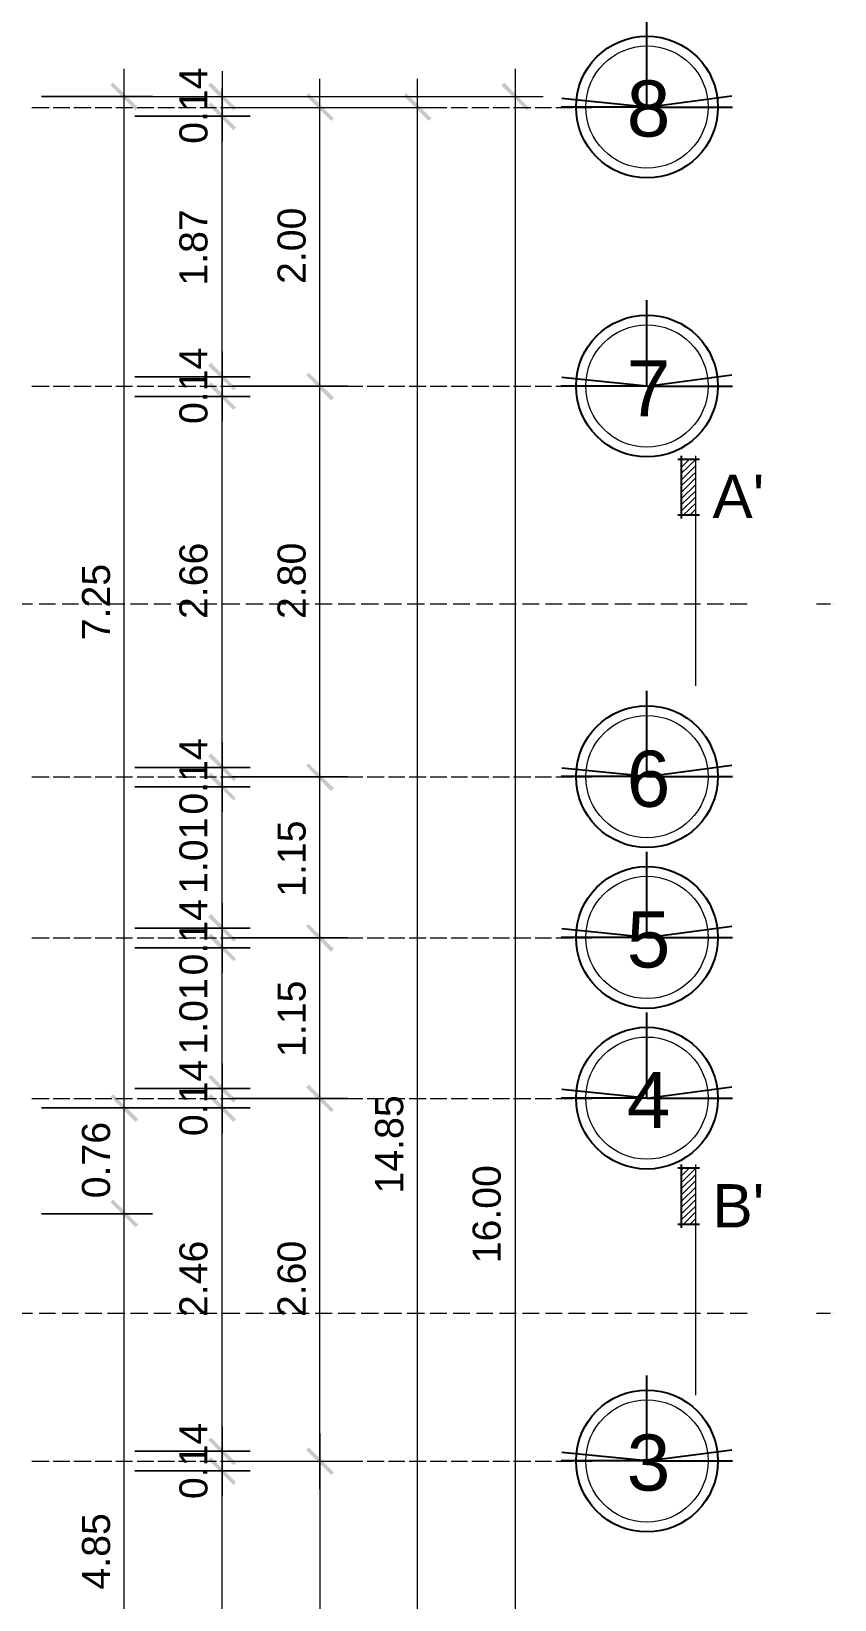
# Model space of a CAD drawing. Header units: millimetres. Extents: x 242 to 289.1, y 51.6 to 80.3.
# Drawn here: x 254.74 to 260.5, y 63.37 to 74.61 of the extents above; entities that cross this region are included whole.
import ezdxf

# ---------------------------------------------------------------- set-up
doc = ezdxf.new("R2010")
doc.units = ezdxf.units.MM
for name, color, linetype in [('PDF_0', 7, 'Continuous'), ('PDF_Acabados', 7, 'Continuous'), ('PDF_Arquitectura', 7, 'Continuous'), ('PDF_Ejes', 7, 'Continuous'), ('PDF_Text', 7, 'Continuous')]:
    doc.layers.add(name, color=color, linetype=linetype)
doc.styles.add('PDF ArialMT', font='arial.ttf')

msp = doc.modelspace()

# ---------------------------------------------------------------- hatches: boundary and pattern name
at = {"layer": 'PDF_0', "transparency": 33554559}
for points in [[(255.488, 74.041), (255.509, 74.058), (255.327, 74.24), (255.31, 74.219)], [(256.03, 74.24), (256.009, 74.219), (256.191, 74.041), (256.208, 74.058)], [(256.889, 73.965), (256.91, 73.982), (256.728, 74.164), (256.711, 74.143)], [(257.588, 73.965), (257.609, 73.982), (257.427, 74.164), (257.41, 74.143)], [(258.29, 74.041), (258.307, 74.058), (258.13, 74.24), (258.108, 74.219)], [(256.009, 74.079), (256.191, 73.897), (256.208, 73.918), (256.03, 74.096)], [(256.208, 72.051), (256.03, 72.233), (256.009, 72.212), (256.191, 72.035)], [(256.91, 71.984), (256.728, 72.162), (256.711, 72.145), (256.889, 71.963)], [(256.009, 72.073), (256.191, 71.895), (256.208, 71.912), (256.03, 72.094)], [(256.208, 69.253), (256.03, 69.435), (256.009, 69.414), (256.191, 69.236)], [(256.91, 69.185), (256.728, 69.363), (256.711, 69.346), (256.889, 69.164)], [(256.009, 69.274), (256.191, 69.097), (256.208, 69.113), (256.03, 69.295)], [(256.208, 68.102), (256.03, 68.284), (256.009, 68.263), (256.191, 68.085)], [(256.91, 68.034), (256.728, 68.212), (256.711, 68.195), (256.889, 68.013)], [(256.009, 68.123), (256.191, 67.945), (256.208, 67.962), (256.03, 68.144)], [(256.208, 66.954), (256.03, 67.132), (256.009, 67.115), (256.191, 66.933)], [(256.91, 66.882), (256.728, 67.064), (256.711, 67.043), (256.889, 66.866)], [(255.509, 66.815), (255.327, 66.993), (255.31, 66.976), (255.488, 66.794)], [(256.009, 66.976), (256.191, 66.794), (256.208, 66.815), (256.03, 66.993)], [(255.509, 66.057), (255.327, 66.239), (255.31, 66.218), (255.488, 66.04)], [(256.208, 64.355), (256.03, 64.533), (256.009, 64.516), (256.191, 64.334)], [(256.009, 64.376), (256.191, 64.194), (256.208, 64.215), (256.03, 64.393)], [(256.91, 64.283), (256.728, 64.465), (256.711, 64.444), (256.889, 64.266)]]:
    msp.add_hatch(color=256, dxfattribs=at).paths.add_polyline_path(points)

# ---------------------------------------------------------------- linework, layer by layer
for p, q in [((259.152, 74.064), (259.152, 74.678)), ((259.152, 74.064), (259.76, 74.145)), ((259.152, 74.064), (258.538, 74.064)), ((259.152, 74.064), (258.541, 74.125)), ((259.152, 74.064), (259.765, 74.064)), ((259.152, 72.066), (259.152, 72.68)), ((259.152, 72.066), (258.541, 72.127)), ((259.152, 72.066), (259.76, 72.147)), ((259.152, 72.066), (258.538, 72.066)), ((259.152, 72.066), (259.765, 72.066)), ((259.152, 69.268), (259.152, 69.882)), ((259.152, 69.268), (258.541, 69.329)), ((259.152, 69.268), (259.76, 69.349)), ((259.152, 69.268), (258.538, 69.268)), ((259.152, 69.268), (259.765, 69.268)), ((259.152, 68.116), (259.152, 68.73)), ((259.152, 68.116), (259.76, 68.197)), ((259.152, 68.116), (258.538, 68.116)), ((259.152, 68.116), (258.541, 68.177)), ((259.152, 68.116), (259.765, 68.116)), ((259.152, 66.965), (259.152, 67.579)), ((259.152, 66.965), (258.538, 66.965)), ((259.152, 66.965), (258.541, 67.026)), ((259.152, 66.965), (259.76, 67.046)), ((259.152, 66.965), (259.765, 66.965)), ((259.152, 64.366), (259.152, 64.979)), ((259.152, 64.366), (258.541, 64.426)), ((259.152, 64.366), (259.76, 64.447)), ((259.152, 64.366), (258.538, 64.366)), ((259.152, 64.366), (259.765, 64.366))]:
    msp.add_line(p, q)
for centre in [(259.152, 74.064), (259.152, 72.066), (259.152, 69.268), (259.152, 68.116), (259.152, 66.965), (259.152, 64.366)]:
    msp.add_circle(centre, 0.508)
at = {"layer": 'PDF_Acabados', "lineweight": 25}
for points in [[(259.4, 71.116), (259.4, 71.565)], [(259.527, 71.539), (259.374, 71.539)], [(259.527, 71.141), (259.374, 71.141)], [(259.527, 66.463), (259.374, 66.463)], [(259.4, 66.036), (259.4, 66.489)], [(259.527, 66.061), (259.374, 66.061)]]:
    msp.add_lwpolyline(points, dxfattribs=at)
at = {"layer": 'PDF_Acabados', "color": 8, "lineweight": 5, "true_color": 0x808080}
for points in [[(259.501, 69.918), (259.501, 71.565)], [(259.501, 64.838), (259.501, 66.489)]]:
    msp.add_lwpolyline(points, dxfattribs=at)
at = {"layer": 'PDF_Acabados', "lineweight": 9}
for points in [[(259.501, 71.539), (259.4, 71.442)], [(259.455, 71.539), (259.4, 71.484)], [(259.408, 71.539), (259.4, 71.531)], [(259.501, 71.497), (259.4, 71.395)], [(259.501, 71.45), (259.4, 71.353)], [(259.501, 71.408), (259.4, 71.306)], [(259.501, 71.361), (259.4, 71.26)], [(259.501, 71.315), (259.4, 71.217)], [(259.501, 71.273), (259.4, 71.171)], [(259.501, 71.226), (259.412, 71.141)], [(259.501, 71.184), (259.459, 71.141)], [(259.501, 66.463), (259.4, 66.362)], [(259.455, 66.463), (259.4, 66.408)], [(259.408, 66.463), (259.4, 66.451)], [(259.501, 66.417), (259.4, 66.319)], [(259.501, 66.374), (259.4, 66.273)], [(259.501, 66.328), (259.4, 66.226)], [(259.501, 66.281), (259.4, 66.184)], [(259.501, 66.239), (259.4, 66.137)], [(259.501, 66.192), (259.4, 66.095)], [(259.501, 66.15), (259.412, 66.061)], [(259.501, 66.103), (259.459, 66.061)]]:
    msp.add_lwpolyline(points, dxfattribs=at)
at = {"layer": 'PDF_Arquitectura', "color": 250, "lineweight": 18, "true_color": 0x404040}
for points in [[(255.407, 66.696), (255.407, 74.338)], [(256.11, 74.321), (256.11, 74.139), (256.11, 73.999), (256.11, 73.817)], [(256.809, 71.865), (256.809, 74.266)], [(258.21, 57.941), (258.21, 74.338)], [(256.11, 71.933), (256.11, 74.198)], [(255.611, 74.139), (254.815, 74.139), (258.409, 74.139)], [(255.484, 74.139), (256.309, 74.139)], [(256.182, 74.062), (257.008, 74.062)], [(256.11, 72.314), (256.11, 72.132), (256.11, 71.992), (256.11, 71.814)], [(256.809, 69.063), (256.809, 72.263)], [(256.11, 69.135), (256.11, 72.195)], [(256.11, 69.516), (256.11, 69.334), (256.11, 69.194), (256.11, 69.016)], [(256.809, 67.915), (256.809, 69.465)], [(256.11, 67.983), (256.11, 69.393)], [(256.11, 68.364), (256.11, 68.182), (256.11, 68.042), (256.11, 67.865)], [(256.809, 66.764), (256.809, 68.313)], [(256.11, 66.836), (256.11, 68.246)], [(256.11, 67.213), (256.11, 67.035), (256.11, 66.895), (256.11, 66.713)], [(255.407, 65.938), (255.407, 67.094)], [(256.11, 64.237), (256.11, 67.094)], [(256.809, 64.165), (256.809, 67.166)], [(255.407, 61.091), (255.407, 66.341)], [(256.11, 64.613), (256.11, 64.436), (256.11, 64.296), (256.11, 64.114)], [(256.11, 61.091), (256.11, 64.495)], [(256.182, 64.364), (257.008, 64.364)]]:
    msp.add_lwpolyline(points, dxfattribs=at)
for points in [[(256.309, 73.999), (255.484, 73.999)], [(256.309, 72.132), (255.484, 72.132)], [(257.008, 72.064), (256.182, 72.064)], [(256.309, 71.992), (255.484, 71.992)], [(256.309, 69.334), (255.484, 69.334)], [(257.008, 69.266), (256.182, 69.266)], [(256.309, 69.194), (255.484, 69.194)], [(256.309, 68.182), (255.484, 68.182)], [(257.008, 68.114), (256.182, 68.114)], [(256.309, 68.042), (255.484, 68.042)], [(256.309, 67.035), (255.484, 67.035)], [(257.008, 66.963), (256.182, 66.963)], [(255.611, 66.895), (254.815, 66.895)], [(256.309, 66.895), (255.484, 66.895)], [(255.611, 66.137), (254.815, 66.137)], [(256.309, 64.436), (255.484, 64.436)], [(256.309, 64.296), (255.484, 64.296)]]:
    msp.add_lwpolyline(points, close=True, dxfattribs=at)
at = {"layer": 'PDF_Arquitectura', "lineweight": 5}
for points in [[(254.633, 70.506), (254.751, 70.506)], [(254.764, 70.506), (254.764, 70.506)], [(254.781, 70.506), (254.781, 70.506)], [(254.798, 70.506), (254.916, 70.506)], [(254.929, 70.506), (254.929, 70.506)], [(254.946, 70.506), (254.946, 70.506)], [(254.963, 70.506), (255.081, 70.506)], [(255.094, 70.506), (255.094, 70.506)], [(255.111, 70.506), (255.111, 70.506)], [(255.128, 70.506), (255.247, 70.506)], [(255.259, 70.506), (255.259, 70.506)], [(255.276, 70.506), (255.276, 70.506)], [(255.289, 70.506), (255.412, 70.506)], [(255.424, 70.506), (255.424, 70.506)], [(255.441, 70.506), (255.441, 70.506)], [(255.454, 70.506), (255.577, 70.506)], [(255.589, 70.506), (255.589, 70.506)], [(255.606, 70.506), (255.606, 70.506)], [(255.619, 70.506), (255.742, 70.506)], [(255.755, 70.506), (255.755, 70.506)], [(255.772, 70.506), (255.772, 70.506)], [(255.784, 70.506), (255.907, 70.506)], [(255.92, 70.506), (255.92, 70.506)], [(255.937, 70.506), (255.937, 70.506)], [(255.949, 70.506), (256.072, 70.506)], [(256.085, 70.506), (256.085, 70.506)], [(256.102, 70.506), (256.102, 70.506)], [(256.114, 70.506), (256.237, 70.506)], [(256.25, 70.506), (256.25, 70.506)], [(256.267, 70.506), (256.267, 70.506)], [(256.28, 70.506), (256.402, 70.506)], [(256.415, 70.506), (256.415, 70.506)], [(256.432, 70.506), (256.432, 70.506)], [(256.445, 70.506), (256.567, 70.506)], [(256.58, 70.506), (256.58, 70.506)], [(256.597, 70.506), (256.597, 70.506)], [(256.61, 70.506), (256.733, 70.506)], [(256.745, 70.506), (256.745, 70.506)], [(256.762, 70.506), (256.762, 70.506)], [(256.775, 70.506), (256.898, 70.506)], [(256.91, 70.506), (256.91, 70.506)], [(256.927, 70.506), (256.927, 70.506)], [(256.94, 70.506), (257.063, 70.506)], [(257.075, 70.506), (257.075, 70.506)], [(257.092, 70.506), (257.092, 70.506)], [(257.105, 70.506), (257.228, 70.506)], [(257.241, 70.506), (257.241, 70.506)], [(257.257, 70.506), (257.257, 70.506)], [(257.27, 70.506), (257.393, 70.506)], [(257.406, 70.506), (257.406, 70.506)], [(257.423, 70.506), (257.423, 70.506)], [(257.435, 70.506), (257.558, 70.506)], [(257.571, 70.506), (257.571, 70.506)], [(257.588, 70.506), (257.588, 70.506)], [(257.6, 70.506), (257.719, 70.506)], [(257.736, 70.506), (257.736, 70.506)], [(257.753, 70.506), (257.753, 70.506)], [(257.765, 70.506), (257.884, 70.506)], [(257.901, 70.506), (257.901, 70.506)], [(257.918, 70.506), (257.918, 70.506)], [(257.931, 70.506), (258.049, 70.506)], [(258.066, 70.506), (258.066, 70.506)], [(258.083, 70.506), (258.083, 70.506)], [(258.096, 70.506), (258.214, 70.506)], [(258.231, 70.506), (258.231, 70.506)], [(258.244, 70.506), (258.244, 70.506)], [(258.261, 70.506), (258.379, 70.506)], [(258.396, 70.506), (258.396, 70.506)], [(258.409, 70.506), (258.409, 70.506)], [(258.426, 70.506), (258.544, 70.506)], [(258.561, 70.506), (258.561, 70.506)], [(258.574, 70.506), (258.574, 70.506)], [(258.591, 70.506), (258.71, 70.506)], [(258.726, 70.506), (258.726, 70.506)], [(258.739, 70.506), (258.739, 70.506)], [(258.756, 70.506), (258.875, 70.506)], [(258.892, 70.506), (258.892, 70.506)], [(258.904, 70.506), (258.904, 70.506)], [(258.921, 70.506), (259.04, 70.506)], [(259.057, 70.506), (259.057, 70.506)], [(259.069, 70.506), (259.069, 70.506)], [(259.086, 70.506), (259.205, 70.506)], [(259.222, 70.506), (259.222, 70.506)], [(259.234, 70.506), (259.234, 70.506)], [(259.251, 70.506), (259.37, 70.506)], [(259.387, 70.506), (259.387, 70.506)], [(259.4, 70.506), (259.4, 70.506)], [(259.417, 70.506), (259.535, 70.506)], [(259.552, 70.506), (259.552, 70.506)], [(259.565, 70.506), (259.565, 70.506)], [(259.582, 70.506), (259.7, 70.506)], [(259.717, 70.506), (259.717, 70.506)], [(259.73, 70.506), (259.73, 70.506)], [(259.747, 70.506), (259.869, 70.506)], [(260.365, 70.506), (260.466, 70.506)], [(260.479, 70.506), (260.479, 70.506)], [(260.496, 70.506), (260.496, 70.506)], [(254.633, 65.426), (254.751, 65.426)], [(254.764, 65.426), (254.764, 65.426)], [(254.781, 65.426), (254.781, 65.426)], [(254.798, 65.426), (254.916, 65.426)], [(254.929, 65.426), (254.929, 65.426)], [(254.946, 65.426), (254.946, 65.426)], [(254.963, 65.426), (255.081, 65.426)], [(255.094, 65.426), (255.094, 65.426)], [(255.111, 65.426), (255.111, 65.426)], [(255.128, 65.426), (255.247, 65.426)], [(255.259, 65.426), (255.259, 65.426)], [(255.276, 65.426), (255.276, 65.426)], [(255.289, 65.426), (255.412, 65.426)], [(255.424, 65.426), (255.424, 65.426)], [(255.441, 65.426), (255.441, 65.426)], [(255.454, 65.426), (255.577, 65.426)], [(255.589, 65.426), (255.589, 65.426)], [(255.606, 65.426), (255.606, 65.426)], [(255.619, 65.426), (255.742, 65.426)], [(255.755, 65.426), (255.755, 65.426)], [(255.772, 65.426), (255.772, 65.426)], [(255.784, 65.426), (255.907, 65.426)], [(255.92, 65.426), (255.92, 65.426)], [(255.937, 65.426), (255.937, 65.426)], [(255.949, 65.426), (256.072, 65.426)], [(256.085, 65.426), (256.085, 65.426)], [(256.102, 65.426), (256.102, 65.426)], [(256.114, 65.426), (256.237, 65.426)], [(256.25, 65.426), (256.25, 65.426)], [(256.267, 65.426), (256.267, 65.426)], [(256.28, 65.426), (256.402, 65.426)], [(256.415, 65.426), (256.415, 65.426)], [(256.432, 65.426), (256.432, 65.426)], [(256.445, 65.426), (256.567, 65.426)], [(256.58, 65.426), (256.58, 65.426)], [(256.597, 65.426), (256.597, 65.426)], [(256.61, 65.426), (256.733, 65.426)], [(256.745, 65.426), (256.745, 65.426)], [(256.762, 65.426), (256.762, 65.426)], [(256.775, 65.426), (256.898, 65.426)], [(256.91, 65.426), (256.91, 65.426)], [(256.927, 65.426), (256.927, 65.426)], [(256.94, 65.426), (257.063, 65.426)], [(257.075, 65.426), (257.075, 65.426)], [(257.092, 65.426), (257.092, 65.426)], [(257.105, 65.426), (257.228, 65.426)], [(257.241, 65.426), (257.241, 65.426)], [(257.257, 65.426), (257.257, 65.426)], [(257.27, 65.426), (257.393, 65.426)], [(257.406, 65.426), (257.406, 65.426)], [(257.423, 65.426), (257.423, 65.426)], [(257.435, 65.426), (257.558, 65.426)], [(257.571, 65.426), (257.571, 65.426)], [(257.588, 65.426), (257.588, 65.426)], [(257.6, 65.426), (257.719, 65.426)], [(257.736, 65.426), (257.736, 65.426)], [(257.753, 65.426), (257.753, 65.426)], [(257.765, 65.426), (257.884, 65.426)], [(257.901, 65.426), (257.901, 65.426)], [(257.918, 65.426), (257.918, 65.426)], [(257.931, 65.426), (258.049, 65.426)], [(258.066, 65.426), (258.066, 65.426)], [(258.083, 65.426), (258.083, 65.426)], [(258.096, 65.426), (258.214, 65.426)], [(258.231, 65.426), (258.231, 65.426)], [(258.244, 65.426), (258.244, 65.426)], [(258.261, 65.426), (258.379, 65.426)], [(258.396, 65.426), (258.396, 65.426)], [(258.409, 65.426), (258.409, 65.426)], [(258.426, 65.426), (258.544, 65.426)], [(258.561, 65.426), (258.561, 65.426)], [(258.574, 65.426), (258.574, 65.426)], [(258.591, 65.426), (258.71, 65.426)], [(258.726, 65.426), (258.726, 65.426)], [(258.739, 65.426), (258.739, 65.426)], [(258.756, 65.426), (258.875, 65.426)], [(258.892, 65.426), (258.892, 65.426)], [(258.904, 65.426), (258.904, 65.426)], [(258.921, 65.426), (259.04, 65.426)], [(259.057, 65.426), (259.057, 65.426)], [(259.069, 65.426), (259.069, 65.426)], [(259.086, 65.426), (259.205, 65.426)], [(259.222, 65.426), (259.222, 65.426)], [(259.234, 65.426), (259.234, 65.426)], [(259.251, 65.426), (259.37, 65.426)], [(259.387, 65.426), (259.387, 65.426)], [(259.4, 65.426), (259.4, 65.426)], [(259.417, 65.426), (259.535, 65.426)], [(259.552, 65.426), (259.552, 65.426)], [(259.565, 65.426), (259.565, 65.426)], [(259.582, 65.426), (259.7, 65.426)], [(259.717, 65.426), (259.717, 65.426)], [(259.73, 65.426), (259.73, 65.426)], [(259.747, 65.426), (259.869, 65.426)], [(260.365, 65.426), (260.466, 65.426)], [(260.479, 65.426), (260.479, 65.426)], [(260.496, 65.426), (260.496, 65.426)]]:
    msp.add_lwpolyline(points, dxfattribs=at)
at = {"layer": 'PDF_Ejes', "lineweight": 18}
for points in [[(257.507, 74.266), (257.507, 59.017)], [(256.885, 74.062), (257.71, 74.062)], [(256.809, 64.563), (256.809, 61.163)], [(256.182, 64.364), (257.008, 64.364)]]:
    msp.add_lwpolyline(points, dxfattribs=at)
at = {"layer": 'PDF_Ejes', "lineweight": 9}
for points in [[(254.747, 74.062), (254.87, 74.062)], [(254.883, 74.062), (254.883, 74.062)], [(254.899, 74.062), (255.018, 74.062)], [(255.035, 74.062), (255.035, 74.062)], [(255.048, 74.062), (255.17, 74.062)], [(255.183, 74.062), (255.183, 74.062)], [(255.2, 74.062), (255.319, 74.062)], [(255.335, 74.062), (255.335, 74.062)], [(255.348, 74.062), (255.467, 74.062)], [(255.484, 74.062), (255.484, 74.062)], [(255.501, 74.062), (255.619, 74.062)], [(255.632, 74.062), (255.632, 74.062)], [(255.649, 74.062), (255.767, 74.062)], [(255.784, 74.062), (255.784, 74.062)], [(255.797, 74.062), (255.92, 74.062)], [(255.932, 74.062), (255.932, 74.062)], [(255.949, 74.062), (256.068, 74.062)], [(256.085, 74.062), (256.085, 74.062)], [(256.097, 74.062), (256.22, 74.062)], [(256.233, 74.062), (256.233, 74.062)], [(256.25, 74.062), (256.368, 74.062)], [(256.385, 74.062), (256.385, 74.062)], [(256.398, 74.062), (256.521, 74.062)], [(256.534, 74.062), (256.534, 74.062)], [(256.55, 74.062), (256.669, 74.062)], [(256.682, 74.062), (256.682, 74.062)], [(256.699, 74.062), (256.817, 74.062)], [(256.834, 74.062), (256.834, 74.062)], [(256.847, 74.062), (256.97, 74.062)], [(256.982, 74.062), (256.982, 74.062)], [(256.999, 74.062), (257.118, 74.062)], [(257.135, 74.062), (257.135, 74.062)], [(257.147, 74.062), (257.27, 74.062)], [(257.283, 74.062), (257.283, 74.062)], [(257.3, 74.062), (257.418, 74.062)], [(257.435, 74.062), (257.435, 74.062)], [(257.448, 74.062), (257.571, 74.062)], [(257.583, 74.062), (257.583, 74.062)], [(257.6, 74.062), (257.719, 74.062)], [(257.736, 74.062), (257.736, 74.062)], [(257.749, 74.062), (257.867, 74.062)], [(257.884, 74.062), (257.884, 74.062)], [(257.897, 74.062), (258.019, 74.062)], [(258.032, 74.062), (258.032, 74.062)], [(258.049, 74.062), (258.168, 74.062)], [(258.185, 74.062), (258.185, 74.062)], [(258.197, 74.062), (258.32, 74.062)], [(258.333, 74.062), (258.333, 74.062)], [(258.35, 74.062), (258.468, 74.062)], [(258.485, 74.062), (258.485, 74.062)], [(258.498, 74.062), (258.621, 74.062)], [(258.633, 74.062), (258.633, 74.062)], [(258.65, 74.062), (258.76, 74.062)], [(254.747, 72.064), (254.87, 72.064)], [(254.883, 72.064), (254.883, 72.064)], [(254.899, 72.064), (255.018, 72.064)], [(255.035, 72.064), (255.035, 72.064)], [(255.048, 72.064), (255.17, 72.064)], [(255.183, 72.064), (255.183, 72.064)], [(255.2, 72.064), (255.319, 72.064)], [(255.335, 72.064), (255.335, 72.064)], [(255.348, 72.064), (255.467, 72.064)], [(255.484, 72.064), (255.484, 72.064)], [(255.501, 72.064), (255.619, 72.064)], [(255.632, 72.064), (255.632, 72.064)], [(255.649, 72.064), (255.767, 72.064)], [(255.784, 72.064), (255.784, 72.064)], [(255.797, 72.064), (255.92, 72.064)], [(255.932, 72.064), (255.932, 72.064)], [(255.949, 72.064), (256.068, 72.064)], [(256.085, 72.064), (256.085, 72.064)], [(256.097, 72.064), (256.22, 72.064)], [(256.233, 72.064), (256.233, 72.064)], [(256.25, 72.064), (256.368, 72.064)], [(256.385, 72.064), (256.385, 72.064)], [(256.398, 72.064), (256.521, 72.064)], [(256.534, 72.064), (256.534, 72.064)], [(256.55, 72.064), (256.669, 72.064)], [(256.682, 72.064), (256.682, 72.064)], [(256.699, 72.064), (256.817, 72.064)], [(256.834, 72.064), (256.834, 72.064)], [(256.847, 72.064), (256.97, 72.064)], [(256.982, 72.064), (256.982, 72.064)], [(256.999, 72.064), (257.118, 72.064)], [(257.135, 72.064), (257.135, 72.064)], [(257.147, 72.064), (257.27, 72.064)], [(257.283, 72.064), (257.283, 72.064)], [(257.3, 72.064), (257.418, 72.064)], [(257.435, 72.064), (257.435, 72.064)], [(257.448, 72.064), (257.571, 72.064)], [(257.583, 72.064), (257.583, 72.064)], [(257.6, 72.064), (257.719, 72.064)], [(257.736, 72.064), (257.736, 72.064)], [(257.749, 72.064), (257.867, 72.064)], [(257.884, 72.064), (257.884, 72.064)], [(257.897, 72.064), (258.019, 72.064)], [(258.032, 72.064), (258.032, 72.064)], [(258.049, 72.064), (258.168, 72.064)], [(258.185, 72.064), (258.185, 72.064)], [(258.197, 72.064), (258.32, 72.064)], [(258.333, 72.064), (258.333, 72.064)], [(258.35, 72.064), (258.468, 72.064)], [(258.485, 72.064), (258.485, 72.064)], [(258.498, 72.064), (258.621, 72.064)], [(258.633, 72.064), (258.633, 72.064)], [(258.65, 72.064), (258.76, 72.064)], [(254.747, 69.266), (254.87, 69.266)], [(254.883, 69.266), (254.883, 69.266)], [(254.899, 69.266), (255.018, 69.266)], [(255.035, 69.266), (255.035, 69.266)], [(255.048, 69.266), (255.17, 69.266)], [(255.183, 69.266), (255.183, 69.266)], [(255.2, 69.266), (255.319, 69.266)], [(255.335, 69.266), (255.335, 69.266)], [(255.348, 69.266), (255.467, 69.266)], [(255.484, 69.266), (255.484, 69.266)], [(255.501, 69.266), (255.619, 69.266)], [(255.632, 69.266), (255.632, 69.266)], [(255.649, 69.266), (255.767, 69.266)], [(255.784, 69.266), (255.784, 69.266)], [(255.797, 69.266), (255.92, 69.266)], [(255.932, 69.266), (255.932, 69.266)], [(255.949, 69.266), (256.068, 69.266)], [(256.085, 69.266), (256.085, 69.266)], [(256.097, 69.266), (256.22, 69.266)], [(256.233, 69.266), (256.233, 69.266)], [(256.25, 69.266), (256.368, 69.266)], [(256.385, 69.266), (256.385, 69.266)], [(256.398, 69.266), (256.521, 69.266)], [(256.534, 69.266), (256.534, 69.266)], [(256.55, 69.266), (256.669, 69.266)], [(256.682, 69.266), (256.682, 69.266)], [(256.699, 69.266), (256.817, 69.266)], [(256.834, 69.266), (256.834, 69.266)], [(256.847, 69.266), (256.97, 69.266)], [(256.982, 69.266), (256.982, 69.266)], [(256.999, 69.266), (257.118, 69.266)], [(257.135, 69.266), (257.135, 69.266)], [(257.147, 69.266), (257.27, 69.266)], [(257.283, 69.266), (257.283, 69.266)], [(257.3, 69.266), (257.418, 69.266)], [(257.435, 69.266), (257.435, 69.266)], [(257.448, 69.266), (257.571, 69.266)], [(257.583, 69.266), (257.583, 69.266)], [(257.6, 69.266), (257.719, 69.266)], [(257.736, 69.266), (257.736, 69.266)], [(257.749, 69.266), (257.867, 69.266)], [(257.884, 69.266), (257.884, 69.266)], [(257.897, 69.266), (258.019, 69.266)], [(258.032, 69.266), (258.032, 69.266)], [(258.049, 69.266), (258.168, 69.266)], [(258.185, 69.266), (258.185, 69.266)], [(258.197, 69.266), (258.32, 69.266)], [(258.333, 69.266), (258.333, 69.266)], [(258.35, 69.266), (258.468, 69.266)], [(258.485, 69.266), (258.485, 69.266)], [(258.498, 69.266), (258.621, 69.266)], [(258.633, 69.266), (258.633, 69.266)], [(258.65, 69.266), (258.76, 69.266)], [(254.747, 68.114), (254.87, 68.114)], [(254.883, 68.114), (254.883, 68.114)], [(254.899, 68.114), (255.018, 68.114)], [(255.035, 68.114), (255.035, 68.114)], [(255.048, 68.114), (255.17, 68.114)], [(255.183, 68.114), (255.183, 68.114)], [(255.2, 68.114), (255.319, 68.114)], [(255.335, 68.114), (255.335, 68.114)], [(255.348, 68.114), (255.467, 68.114)], [(255.484, 68.114), (255.484, 68.114)], [(255.501, 68.114), (255.619, 68.114)], [(255.632, 68.114), (255.632, 68.114)], [(255.649, 68.114), (255.767, 68.114)], [(255.784, 68.114), (255.784, 68.114)], [(255.797, 68.114), (255.92, 68.114)], [(255.932, 68.114), (255.932, 68.114)], [(255.949, 68.114), (256.068, 68.114)], [(256.085, 68.114), (256.085, 68.114)], [(256.097, 68.114), (256.22, 68.114)], [(256.233, 68.114), (256.233, 68.114)], [(256.25, 68.114), (256.368, 68.114)], [(256.385, 68.114), (256.385, 68.114)], [(256.398, 68.114), (256.521, 68.114)], [(256.534, 68.114), (256.534, 68.114)], [(256.55, 68.114), (256.669, 68.114)], [(256.682, 68.114), (256.682, 68.114)], [(256.699, 68.114), (256.817, 68.114)], [(256.834, 68.114), (256.834, 68.114)], [(256.847, 68.114), (256.97, 68.114)], [(256.982, 68.114), (256.982, 68.114)], [(256.999, 68.114), (257.118, 68.114)], [(257.135, 68.114), (257.135, 68.114)], [(257.147, 68.114), (257.27, 68.114)], [(257.283, 68.114), (257.283, 68.114)], [(257.3, 68.114), (257.418, 68.114)], [(257.435, 68.114), (257.435, 68.114)], [(257.448, 68.114), (257.571, 68.114)], [(257.583, 68.114), (257.583, 68.114)], [(257.6, 68.114), (257.719, 68.114)], [(257.736, 68.114), (257.736, 68.114)], [(257.749, 68.114), (257.867, 68.114)], [(257.884, 68.114), (257.884, 68.114)], [(257.897, 68.114), (258.019, 68.114)], [(258.032, 68.114), (258.032, 68.114)], [(258.049, 68.114), (258.168, 68.114)], [(258.185, 68.114), (258.185, 68.114)], [(258.197, 68.114), (258.32, 68.114)], [(258.333, 68.114), (258.333, 68.114)], [(258.35, 68.114), (258.468, 68.114)], [(258.485, 68.114), (258.485, 68.114)], [(258.498, 68.114), (258.621, 68.114)], [(258.633, 68.114), (258.633, 68.114)], [(258.65, 68.114), (258.76, 68.114)], [(254.747, 66.963), (254.87, 66.963)], [(254.883, 66.963), (254.883, 66.963)], [(254.899, 66.963), (255.018, 66.963)], [(255.035, 66.963), (255.035, 66.963)], [(255.048, 66.963), (255.17, 66.963)], [(255.183, 66.963), (255.183, 66.963)], [(255.2, 66.963), (255.319, 66.963)], [(255.335, 66.963), (255.335, 66.963)], [(255.348, 66.963), (255.467, 66.963)], [(255.484, 66.963), (255.484, 66.963)], [(255.501, 66.963), (255.619, 66.963)], [(255.632, 66.963), (255.632, 66.963)], [(255.649, 66.963), (255.767, 66.963)], [(255.784, 66.963), (255.784, 66.963)], [(255.797, 66.963), (255.92, 66.963)], [(255.932, 66.963), (255.932, 66.963)], [(255.949, 66.963), (256.068, 66.963)], [(256.085, 66.963), (256.085, 66.963)], [(256.097, 66.963), (256.22, 66.963)], [(256.233, 66.963), (256.233, 66.963)], [(256.25, 66.963), (256.368, 66.963)], [(256.385, 66.963), (256.385, 66.963)], [(256.398, 66.963), (256.521, 66.963)], [(256.534, 66.963), (256.534, 66.963)], [(256.55, 66.963), (256.669, 66.963)], [(256.682, 66.963), (256.682, 66.963)], [(256.699, 66.963), (256.817, 66.963)], [(256.834, 66.963), (256.834, 66.963)], [(256.847, 66.963), (256.97, 66.963)], [(256.982, 66.963), (256.982, 66.963)], [(256.999, 66.963), (257.118, 66.963)], [(257.135, 66.963), (257.135, 66.963)], [(257.147, 66.963), (257.27, 66.963)], [(257.283, 66.963), (257.283, 66.963)], [(257.3, 66.963), (257.418, 66.963)], [(257.435, 66.963), (257.435, 66.963)], [(257.448, 66.963), (257.571, 66.963)], [(257.583, 66.963), (257.583, 66.963)], [(257.6, 66.963), (257.719, 66.963)], [(257.736, 66.963), (257.736, 66.963)], [(257.749, 66.963), (257.867, 66.963)], [(257.884, 66.963), (257.884, 66.963)], [(257.897, 66.963), (258.019, 66.963)], [(258.032, 66.963), (258.032, 66.963)], [(258.049, 66.963), (258.168, 66.963)], [(258.185, 66.963), (258.185, 66.963)], [(258.197, 66.963), (258.32, 66.963)], [(258.333, 66.963), (258.333, 66.963)], [(258.35, 66.963), (258.468, 66.963)], [(258.485, 66.963), (258.485, 66.963)], [(258.498, 66.963), (258.621, 66.963)], [(258.633, 66.963), (258.633, 66.963)], [(258.65, 66.963), (258.76, 66.963)], [(254.747, 64.364), (254.87, 64.364)], [(254.883, 64.364), (254.883, 64.364)], [(254.899, 64.364), (255.018, 64.364)], [(255.035, 64.364), (255.035, 64.364)], [(255.048, 64.364), (255.17, 64.364)], [(255.183, 64.364), (255.183, 64.364)], [(255.2, 64.364), (255.319, 64.364)], [(255.335, 64.364), (255.335, 64.364)], [(255.348, 64.364), (255.467, 64.364)], [(255.484, 64.364), (255.484, 64.364)], [(255.501, 64.364), (255.619, 64.364)], [(255.632, 64.364), (255.632, 64.364)], [(255.649, 64.364), (255.767, 64.364)], [(255.784, 64.364), (255.784, 64.364)], [(255.797, 64.364), (255.92, 64.364)], [(255.932, 64.364), (255.932, 64.364)], [(255.949, 64.364), (256.068, 64.364)], [(256.085, 64.364), (256.085, 64.364)], [(256.097, 64.364), (256.22, 64.364)], [(256.233, 64.364), (256.233, 64.364)], [(256.25, 64.364), (256.368, 64.364)], [(256.385, 64.364), (256.385, 64.364)], [(256.398, 64.364), (256.521, 64.364)], [(256.534, 64.364), (256.534, 64.364)], [(256.55, 64.364), (256.669, 64.364)], [(256.682, 64.364), (256.682, 64.364)], [(256.699, 64.364), (256.817, 64.364)], [(256.834, 64.364), (256.834, 64.364)], [(256.847, 64.364), (256.97, 64.364)], [(256.982, 64.364), (256.982, 64.364)], [(256.999, 64.364), (257.118, 64.364)], [(257.135, 64.364), (257.135, 64.364)], [(257.147, 64.364), (257.27, 64.364)], [(257.283, 64.364), (257.283, 64.364)], [(257.3, 64.364), (257.418, 64.364)], [(257.435, 64.364), (257.435, 64.364)], [(257.448, 64.364), (257.571, 64.364)], [(257.583, 64.364), (257.583, 64.364)], [(257.6, 64.364), (257.719, 64.364)], [(257.736, 64.364), (257.736, 64.364)], [(257.749, 64.364), (257.867, 64.364)], [(257.884, 64.364), (257.884, 64.364)], [(257.897, 64.364), (258.019, 64.364)], [(258.032, 64.364), (258.032, 64.364)], [(258.049, 64.364), (258.168, 64.364)], [(258.185, 64.364), (258.185, 64.364)], [(258.197, 64.364), (258.32, 64.364)], [(258.333, 64.364), (258.333, 64.364)], [(258.35, 64.364), (258.468, 64.364)], [(258.485, 64.364), (258.485, 64.364)], [(258.498, 64.364), (258.621, 64.364)], [(258.633, 64.364), (258.633, 64.364)], [(258.65, 64.364), (258.76, 64.364)]]:
    msp.add_lwpolyline(points, dxfattribs=at)
at = {"layer": 'PDF_Ejes', "color": 254, "lineweight": 0, "true_color": 0xdcdcdc}
for centre in [(259.152, 74.064), (259.152, 74.064), (259.152, 72.066), (259.152, 72.066), (259.152, 69.268), (259.152, 69.268), (259.152, 68.116), (259.152, 68.116), (259.152, 66.965), (259.152, 66.965), (259.152, 64.366), (259.152, 64.366)]:
    msp.add_circle(centre, 0.438, dxfattribs=at)

# ---------------------------------------------------------------- texts
at = {"layer": 'PDF_Text', "char_height": 0.2012, "attachment_point": 4, "rotation": 90, "style": 'PDF ArialMT'}
for s, insert in [('0.14', (255.905, 73.801)), ('1.87', (255.905, 72.785)), ('2.00', (256.608, 72.797)), ('0.14', (255.905, 71.794)), ('2.66', (255.905, 70.397)), ('2.80', (256.608, 70.397)), ('7.25', (255.207, 70.245)), ('0.14', (255.905, 68.996)), ('1.01', (255.905, 68.428)), ('1.15', (256.608, 68.407)), ('0.14', (255.905, 67.844)), ('1.01', (255.905, 67.277)), ('1.15', (256.608, 67.26)), ('0.14', (255.905, 66.693)), ('14.85', (257.307, 66.282)), ('0.76', (255.207, 66.248)), ('16.00', (258.005, 65.782)), ('2.46', (255.905, 65.397)), ('2.60', (256.608, 65.397)), ('0.14', (255.905, 64.093)), ('4.85', (255.207, 63.445))]:
    msp.add_mtext(s, dxfattribs=dict(at, insert=insert))
at = {"layer": 'PDF_Text', "char_height": 0.402, "attachment_point": 4, "style": 'PDF ArialMT'}
for s, insert in [('8', (259.007, 74.051)), ('7', (259.007, 72.049)), ('6', (259.007, 69.25)), ('5', (259.007, 68.099)), ('4', (259.007, 66.952)), ('3', (259.007, 64.352))]:
    msp.add_mtext(s, dxfattribs=dict(at, insert=insert))
at = {"layer": 'PDF_Text', "color": 8, "true_color": 0x808080, "char_height": 0.3098, "attachment_point": 4, "style": 'PDF ArialMT'}
for s, insert in [("A'", (259.621, 71.275)), ("B'", (259.621, 66.194))]:
    msp.add_mtext(s, dxfattribs=dict(at, insert=insert))

doc.saveas('drawing.dxf')
